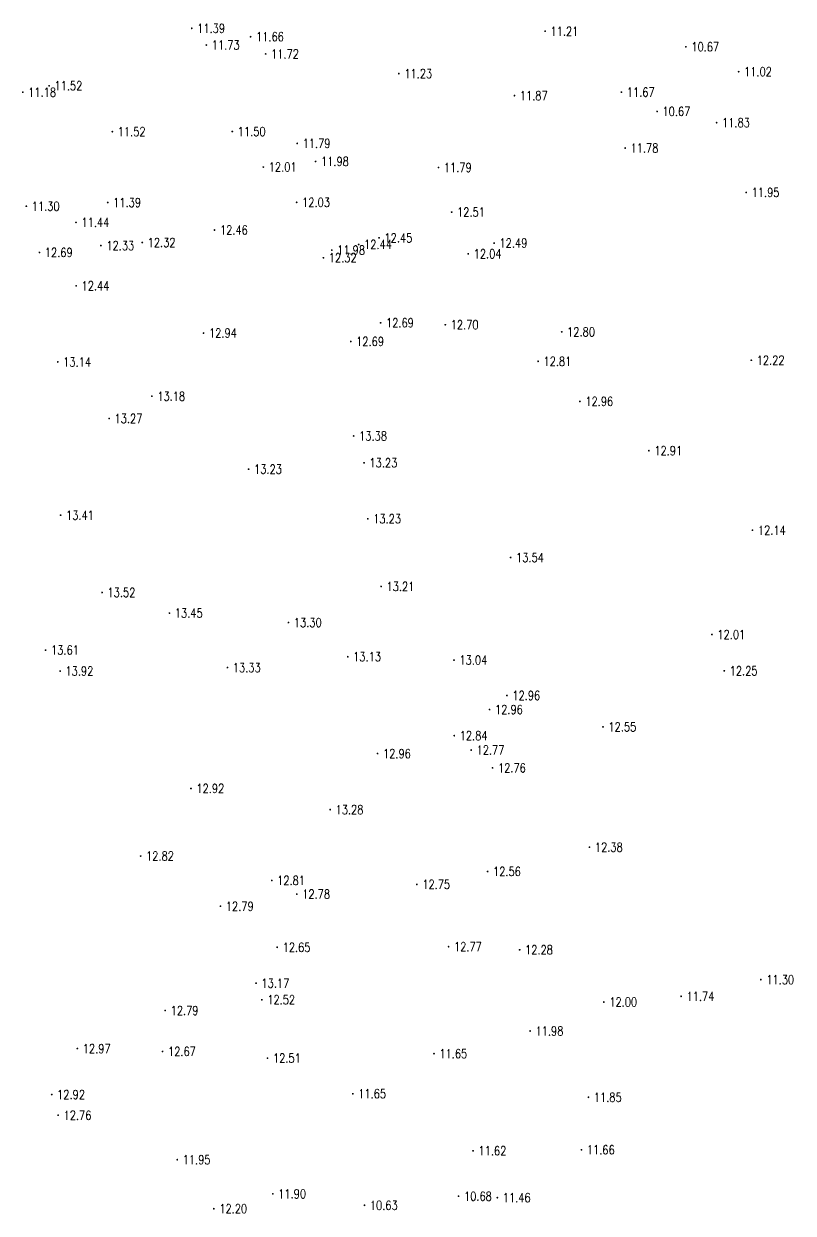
# Model space of a CAD drawing. Extents: x 476861 to 479475, y 2367369 to 2370541.
# Drawn here: x 477929.7 to 478015, y 2368896.9 to 2369028.6 of the extents above; entities that cross this region are included whole.
import ezdxf
from ezdxf.enums import TextEntityAlignment as Align

# ---------------------------------------------------------------- set-up
doc = ezdxf.new("R2010")
doc.units = 0
doc.header["$LTSCALE"] = 0.5
doc.layers.get('0').update_dxf_attribs({"linetype": 'CONTINUOUS'})
doc.layers.add('GCD', color=1, linetype='CONTINUOUS')
doc.styles.add('HZ', font='rs.shx', dxfattribs={"width": 0.8, "bigfont": 'hztxt.shx'})

# ---------------------------------------------------------------- blocks, each defined once
blk = doc.blocks.new('GC200')
at = {"linetype": 'Continuous', "const_width": 0.2, "flags": 128}
blk.add_lwpolyline([(-0.1, 0, 1), (0.1, 0, 1)], format="xyb", close=True, dxfattribs=at)

msp = doc.modelspace()

# ---------------------------------------------------------------- block references
at = {"layer": 'GCD', "linetype": 'Continuous'}
ref = msp.add_blockref('GC200', (477948.342, 2369028.097, 11.39), dxfattribs=dict(at, xscale=0.5, yscale=0.5, zscale=0.5))
ref.add_attrib('height', '11.39', dxfattribs={"linetype": 'Continuous', "height": 1, "style": 'HZ', "width": 0.8}).set_placement((477948.942, 2369028.097, 11.39), align=Align.MIDDLE_LEFT)
ref = msp.add_blockref('GC200', (477954.863, 2369027.165, 11.657), dxfattribs=dict(at, xscale=0.5, yscale=0.5, zscale=0.5))
ref.add_attrib('height', '11.66', dxfattribs={"linetype": 'Continuous', "height": 1, "style": 'HZ', "width": 0.8}).set_placement((477955.463, 2369027.165, 11.657), align=Align.MIDDLE_LEFT)
ref = msp.add_blockref('GC200', (477987.487, 2369027.773, 11.21), dxfattribs=dict(at, xscale=0.5, yscale=0.5, zscale=0.5))
ref.add_attrib('height', '11.21', dxfattribs={"linetype": 'Continuous', "height": 1, "style": 'HZ', "width": 0.8}).set_placement((477988.087, 2369027.773, 11.21), align=Align.MIDDLE_LEFT)
ref = msp.add_blockref('GC200', (477949.957, 2369026.242, 11.726), dxfattribs=dict(at, xscale=0.5, yscale=0.5, zscale=0.5))
ref.add_attrib('height', '11.73', dxfattribs={"linetype": 'Continuous', "height": 1, "style": 'HZ', "width": 0.8}).set_placement((477950.557, 2369026.242, 11.726), align=Align.MIDDLE_LEFT)
ref = msp.add_blockref('GC200', (478003.084, 2369026.047, 10.672), dxfattribs=dict(at, xscale=0.5, yscale=0.5, zscale=0.5))
ref.add_attrib('height', '10.67', dxfattribs={"linetype": 'Continuous', "height": 1, "style": 'HZ', "width": 0.8}).set_placement((478003.684, 2369026.047, 10.672), align=Align.MIDDLE_LEFT)
ref = msp.add_blockref('GC200', (477956.528, 2369025.258, 11.715), dxfattribs=dict(at, xscale=0.5, yscale=0.5, zscale=0.5))
ref.add_attrib('height', '11.72', dxfattribs={"linetype": 'Continuous', "height": 1, "style": 'HZ', "width": 0.8}).set_placement((477957.128, 2369025.258, 11.715), align=Align.MIDDLE_LEFT)
ref = msp.add_blockref('GC200', (477971.289, 2369023.078, 11.23), dxfattribs=dict(at, xscale=0.5, yscale=0.5, zscale=0.5))
ref.add_attrib('height', '11.23', dxfattribs={"linetype": 'Continuous', "height": 1, "style": 'HZ', "width": 0.8}).set_placement((477971.889, 2369023.078, 11.23), align=Align.MIDDLE_LEFT)
ref = msp.add_blockref('GC200', (478008.928, 2369023.289, 11.02), dxfattribs=dict(at, xscale=0.5, yscale=0.5, zscale=0.5))
ref.add_attrib('height', '11.02', dxfattribs={"linetype": 'Continuous', "height": 1, "style": 'HZ', "width": 0.8}).set_placement((478009.528, 2369023.289, 11.02), align=Align.MIDDLE_LEFT)
ref = msp.add_blockref('GC200', (477932.535, 2369021.735, 11.516), dxfattribs=dict(at, xscale=0.5, yscale=0.5, zscale=0.5))
ref.add_attrib('height', '11.52', dxfattribs={"linetype": 'Continuous', "height": 1, "style": 'HZ', "width": 0.8}).set_placement((477933.135, 2369021.735, 11.516), align=Align.MIDDLE_LEFT)
ref = msp.add_blockref('GC200', (477929.623, 2369021.018, 11.18), dxfattribs=dict(at, xscale=0.5, yscale=0.5, zscale=0.5))
ref.add_attrib('height', '11.18', dxfattribs={"linetype": 'Continuous', "height": 1, "style": 'HZ', "width": 0.8}).set_placement((477930.223, 2369021.018, 11.18), align=Align.MIDDLE_LEFT)
ref = msp.add_blockref('GC200', (477984.09, 2369020.64, 11.874), dxfattribs=dict(at, xscale=0.5, yscale=0.5, zscale=0.5))
ref.add_attrib('height', '11.87', dxfattribs={"linetype": 'Continuous', "height": 1, "style": 'HZ', "width": 0.8}).set_placement((477984.69, 2369020.64, 11.874), align=Align.MIDDLE_LEFT)
ref = msp.add_blockref('GC200', (477995.941, 2369021.023, 11.666), dxfattribs=dict(at, xscale=0.5, yscale=0.5, zscale=0.5))
ref.add_attrib('height', '11.67', dxfattribs={"linetype": 'Continuous', "height": 1, "style": 'HZ', "width": 0.8}).set_placement((477996.541, 2369021.023, 11.666), align=Align.MIDDLE_LEFT)
ref = msp.add_blockref('GC200', (477999.894, 2369018.891, 10.672), dxfattribs=dict(at, xscale=0.5, yscale=0.5, zscale=0.5))
ref.add_attrib('height', '10.67', dxfattribs={"linetype": 'Continuous', "height": 1, "style": 'HZ', "width": 0.8}).set_placement((478000.494, 2369018.891, 10.672), align=Align.MIDDLE_LEFT)
ref = msp.add_blockref('GC200', (478006.489, 2369017.651, 11.825), dxfattribs=dict(at, xscale=0.5, yscale=0.5, zscale=0.5))
ref.add_attrib('height', '11.83', dxfattribs={"linetype": 'Continuous', "height": 1, "style": 'HZ', "width": 0.8}).set_placement((478007.089, 2369017.651, 11.825), align=Align.MIDDLE_LEFT)
ref = msp.add_blockref('GC200', (477939.541, 2369016.651, 11.52), dxfattribs=dict(at, xscale=0.5, yscale=0.5, zscale=0.5))
ref.add_attrib('height', '11.52', dxfattribs={"linetype": 'Continuous', "height": 1, "style": 'HZ', "width": 0.8}).set_placement((477940.141, 2369016.651, 11.52), align=Align.MIDDLE_LEFT)
ref = msp.add_blockref('GC200', (477952.837, 2369016.666, 11.502), dxfattribs=dict(at, xscale=0.5, yscale=0.5, zscale=0.5))
ref.add_attrib('height', '11.50', dxfattribs={"linetype": 'Continuous', "height": 1, "style": 'HZ', "width": 0.8}).set_placement((477953.437, 2369016.666, 11.502), align=Align.MIDDLE_LEFT)
ref = msp.add_blockref('GC200', (477960.029, 2369015.354, 11.787), dxfattribs=dict(at, xscale=0.5, yscale=0.5, zscale=0.5))
ref.add_attrib('height', '11.79', dxfattribs={"linetype": 'Continuous', "height": 1, "style": 'HZ', "width": 0.8}).set_placement((477960.629, 2369015.354, 11.787), align=Align.MIDDLE_LEFT)
ref = msp.add_blockref('GC200', (477996.358, 2369014.834, 11.777), dxfattribs=dict(at, xscale=0.5, yscale=0.5, zscale=0.5))
ref.add_attrib('height', '11.78', dxfattribs={"linetype": 'Continuous', "height": 1, "style": 'HZ', "width": 0.8}).set_placement((477996.958, 2369014.834, 11.777), align=Align.MIDDLE_LEFT)
ref = msp.add_blockref('GC200', (477956.272, 2369012.73, 12.006), dxfattribs=dict(at, xscale=0.5, yscale=0.5, zscale=0.5))
ref.add_attrib('height', '12.01', dxfattribs={"linetype": 'Continuous', "height": 1, "style": 'HZ', "width": 0.8}).set_placement((477956.872, 2369012.73, 12.006), align=Align.MIDDLE_LEFT)
ref = msp.add_blockref('GC200', (477962.065, 2369013.353, 11.98), dxfattribs=dict(at, xscale=0.5, yscale=0.5, zscale=0.5))
ref.add_attrib('height', '11.98', dxfattribs={"linetype": 'Continuous', "height": 1, "style": 'HZ', "width": 0.8}).set_placement((477962.665, 2369013.353, 11.98), align=Align.MIDDLE_LEFT)
ref = msp.add_blockref('GC200', (477975.675, 2369012.681, 11.79), dxfattribs=dict(at, xscale=0.5, yscale=0.5, zscale=0.5))
ref.add_attrib('height', '11.79', dxfattribs={"linetype": 'Continuous', "height": 1, "style": 'HZ', "width": 0.8}).set_placement((477976.275, 2369012.681, 11.79), align=Align.MIDDLE_LEFT)
ref = msp.add_blockref('GC200', (478009.771, 2369009.921, 11.945), dxfattribs=dict(at, xscale=0.5, yscale=0.5, zscale=0.5))
ref.add_attrib('height', '11.95', dxfattribs={"linetype": 'Continuous', "height": 1, "style": 'HZ', "width": 0.8}).set_placement((478010.371, 2369009.921, 11.945), align=Align.MIDDLE_LEFT)
ref = msp.add_blockref('GC200', (477930.016, 2369008.392, 11.297), dxfattribs=dict(at, xscale=0.5, yscale=0.5, zscale=0.5))
ref.add_attrib('height', '11.30', dxfattribs={"linetype": 'Continuous', "height": 1, "style": 'HZ', "width": 0.8}).set_placement((477930.616, 2369008.392, 11.297), align=Align.MIDDLE_LEFT)
ref = msp.add_blockref('GC200', (477939.034, 2369008.802, 11.39), dxfattribs=dict(at, xscale=0.5, yscale=0.5, zscale=0.5))
ref.add_attrib('height', '11.39', dxfattribs={"linetype": 'Continuous', "height": 1, "style": 'HZ', "width": 0.8}).set_placement((477939.634, 2369008.802, 11.39), align=Align.MIDDLE_LEFT)
ref = msp.add_blockref('GC200', (477959.97, 2369008.821, 12.026), dxfattribs=dict(at, xscale=0.5, yscale=0.5, zscale=0.5))
ref.add_attrib('height', '12.03', dxfattribs={"linetype": 'Continuous', "height": 1, "style": 'HZ', "width": 0.8}).set_placement((477960.57, 2369008.821, 12.026), align=Align.MIDDLE_LEFT)
ref = msp.add_blockref('GC200', (477977.139, 2369007.742, 12.505), dxfattribs=dict(at, xscale=0.5, yscale=0.5, zscale=0.5))
ref.add_attrib('height', '12.51', dxfattribs={"linetype": 'Continuous', "height": 1, "style": 'HZ', "width": 0.8}).set_placement((477977.739, 2369007.742, 12.505), align=Align.MIDDLE_LEFT)
ref = msp.add_blockref('GC200', (477935.52, 2369006.601, 11.44), dxfattribs=dict(at, xscale=0.5, yscale=0.5, zscale=0.5))
ref.add_attrib('height', '11.44', dxfattribs={"linetype": 'Continuous', "height": 1, "style": 'HZ', "width": 0.8}).set_placement((477936.12, 2369006.601, 11.44), align=Align.MIDDLE_LEFT)
ref = msp.add_blockref('GC200', (477950.866, 2369005.758, 12.46), dxfattribs=dict(at, xscale=0.5, yscale=0.5, zscale=0.5))
ref.add_attrib('height', '12.46', dxfattribs={"linetype": 'Continuous', "height": 1, "style": 'HZ', "width": 0.8}).set_placement((477951.466, 2369005.758, 12.46), align=Align.MIDDLE_LEFT)
ref = msp.add_blockref('GC200', (477942.861, 2369004.371, 12.324), dxfattribs=dict(at, xscale=0.5, yscale=0.5, zscale=0.5))
ref.add_attrib('height', '12.32', dxfattribs={"linetype": 'Continuous', "height": 1, "style": 'HZ', "width": 0.8}).set_placement((477943.461, 2369004.371, 12.324), align=Align.MIDDLE_LEFT)
ref = msp.add_blockref('GC200', (477969.09, 2369004.887, 12.445), dxfattribs=dict(at, xscale=0.5, yscale=0.5, zscale=0.5))
ref.add_attrib('height', '12.45', dxfattribs={"linetype": 'Continuous', "height": 1, "style": 'HZ', "width": 0.8}).set_placement((477969.69, 2369004.887, 12.445), align=Align.MIDDLE_LEFT)
ref = msp.add_blockref('GC200', (477981.833, 2369004.314, 12.49), dxfattribs=dict(at, xscale=0.5, yscale=0.5, zscale=0.5))
ref.add_attrib('height', '12.49', dxfattribs={"linetype": 'Continuous', "height": 1, "style": 'HZ', "width": 0.8}).set_placement((477982.433, 2369004.314, 12.49), align=Align.MIDDLE_LEFT)
ref = msp.add_blockref('GC200', (477931.464, 2369003.272, 12.693), dxfattribs=dict(at, xscale=0.5, yscale=0.5, zscale=0.5))
ref.add_attrib('height', '12.69', dxfattribs={"linetype": 'Continuous', "height": 1, "style": 'HZ', "width": 0.8}).set_placement((477932.064, 2369003.272, 12.693), align=Align.MIDDLE_LEFT)
ref = msp.add_blockref('GC200', (477938.282, 2369004.031, 12.331), dxfattribs=dict(at, xscale=0.5, yscale=0.5, zscale=0.5))
ref.add_attrib('height', '12.33', dxfattribs={"linetype": 'Continuous', "height": 1, "style": 'HZ', "width": 0.8}).set_placement((477938.882, 2369004.031, 12.331), align=Align.MIDDLE_LEFT)
ref = msp.add_blockref('GC200', (477963.852, 2369003.535, 11.98), dxfattribs=dict(at, xscale=0.5, yscale=0.5, zscale=0.5))
ref.add_attrib('height', '11.98', dxfattribs={"linetype": 'Continuous', "height": 1, "style": 'HZ', "width": 0.8}).set_placement((477964.452, 2369003.535, 11.98), align=Align.MIDDLE_LEFT)
ref = msp.add_blockref('GC200', (477966.835, 2369004.159, 12.436), dxfattribs=dict(at, xscale=0.5, yscale=0.5, zscale=0.5))
ref.add_attrib('height', '12.44', dxfattribs={"linetype": 'Continuous', "height": 1, "style": 'HZ', "width": 0.8}).set_placement((477967.435, 2369004.159, 12.436), align=Align.MIDDLE_LEFT)
ref = msp.add_blockref('GC200', (477978.974, 2369003.122, 12.042), dxfattribs=dict(at, xscale=0.5, yscale=0.5, zscale=0.5))
ref.add_attrib('height', '12.04', dxfattribs={"linetype": 'Continuous', "height": 1, "style": 'HZ', "width": 0.8}).set_placement((477979.574, 2369003.122, 12.042), align=Align.MIDDLE_LEFT)
ref = msp.add_blockref('GC200', (477962.925, 2369002.686, 12.322), dxfattribs=dict(at, xscale=0.5, yscale=0.5, zscale=0.5))
ref.add_attrib('height', '12.32', dxfattribs={"linetype": 'Continuous', "height": 1, "style": 'HZ', "width": 0.8}).set_placement((477963.525, 2369002.686, 12.322), align=Align.MIDDLE_LEFT)
ref = msp.add_blockref('GC200', (477935.535, 2368999.577, 12.435), dxfattribs=dict(at, xscale=0.5, yscale=0.5, zscale=0.5))
ref.add_attrib('height', '12.44', dxfattribs={"linetype": 'Continuous', "height": 1, "style": 'HZ', "width": 0.8}).set_placement((477936.135, 2368999.577, 12.435), align=Align.MIDDLE_LEFT)
ref = msp.add_blockref('GC200', (477969.264, 2368995.482, 12.685), dxfattribs=dict(at, xscale=0.5, yscale=0.5, zscale=0.5))
ref.add_attrib('height', '12.69', dxfattribs={"linetype": 'Continuous', "height": 1, "style": 'HZ', "width": 0.8}).set_placement((477969.864, 2368995.482, 12.685), align=Align.MIDDLE_LEFT)
ref = msp.add_blockref('GC200', (477976.433, 2368995.266, 12.698), dxfattribs=dict(at, xscale=0.5, yscale=0.5, zscale=0.5))
ref.add_attrib('height', '12.70', dxfattribs={"linetype": 'Continuous', "height": 1, "style": 'HZ', "width": 0.8}).set_placement((477977.033, 2368995.266, 12.698), align=Align.MIDDLE_LEFT)
ref = msp.add_blockref('GC200', (477949.651, 2368994.349, 12.936), dxfattribs=dict(at, xscale=0.5, yscale=0.5, zscale=0.5))
ref.add_attrib('height', '12.94', dxfattribs={"linetype": 'Continuous', "height": 1, "style": 'HZ', "width": 0.8}).set_placement((477950.251, 2368994.349, 12.936), align=Align.MIDDLE_LEFT)
ref = msp.add_blockref('GC200', (477989.328, 2368994.476, 12.795), dxfattribs=dict(at, xscale=0.5, yscale=0.5, zscale=0.5))
ref.add_attrib('height', '12.80', dxfattribs={"linetype": 'Continuous', "height": 1, "style": 'HZ', "width": 0.8}).set_placement((477989.928, 2368994.476, 12.795), align=Align.MIDDLE_LEFT)
ref = msp.add_blockref('GC200', (477965.955, 2368993.414, 12.688), dxfattribs=dict(at, xscale=0.5, yscale=0.5, zscale=0.5))
ref.add_attrib('height', '12.69', dxfattribs={"linetype": 'Continuous', "height": 1, "style": 'HZ', "width": 0.8}).set_placement((477966.555, 2368993.414, 12.688), align=Align.MIDDLE_LEFT)
ref = msp.add_blockref('GC200', (477933.498, 2368991.148, 13.136), dxfattribs=dict(at, xscale=0.5, yscale=0.5, zscale=0.5))
ref.add_attrib('height', '13.14', dxfattribs={"linetype": 'Continuous', "height": 1, "style": 'HZ', "width": 0.8}).set_placement((477934.098, 2368991.148, 13.136), align=Align.MIDDLE_LEFT)
ref = msp.add_blockref('GC200', (477986.713, 2368991.213, 12.81), dxfattribs=dict(at, xscale=0.5, yscale=0.5, zscale=0.5))
ref.add_attrib('height', '12.81', dxfattribs={"linetype": 'Continuous', "height": 1, "style": 'HZ', "width": 0.8}).set_placement((477987.313, 2368991.213, 12.81), align=Align.MIDDLE_LEFT)
ref = msp.add_blockref('GC200', (478010.334, 2368991.336, 12.221), dxfattribs=dict(at, xscale=0.5, yscale=0.5, zscale=0.5))
ref.add_attrib('height', '12.22', dxfattribs={"linetype": 'Continuous', "height": 1, "style": 'HZ', "width": 0.8}).set_placement((478010.934, 2368991.336, 12.221), align=Align.MIDDLE_LEFT)
ref = msp.add_blockref('GC200', (477943.927, 2368987.349, 13.177), dxfattribs=dict(at, xscale=0.5, yscale=0.5, zscale=0.5))
ref.add_attrib('height', '13.18', dxfattribs={"linetype": 'Continuous', "height": 1, "style": 'HZ', "width": 0.8}).set_placement((477944.527, 2368987.349, 13.177), align=Align.MIDDLE_LEFT)
ref = msp.add_blockref('GC200', (477991.348, 2368986.78, 12.963), dxfattribs=dict(at, xscale=0.5, yscale=0.5, zscale=0.5))
ref.add_attrib('height', '12.96', dxfattribs={"linetype": 'Continuous', "height": 1, "style": 'HZ', "width": 0.8}).set_placement((477991.948, 2368986.78, 12.963), align=Align.MIDDLE_LEFT)
ref = msp.add_blockref('GC200', (477939.188, 2368984.885, 13.274), dxfattribs=dict(at, xscale=0.5, yscale=0.5, zscale=0.5))
ref.add_attrib('height', '13.27', dxfattribs={"linetype": 'Continuous', "height": 1, "style": 'HZ', "width": 0.8}).set_placement((477939.788, 2368984.885, 13.274), align=Align.MIDDLE_LEFT)
ref = msp.add_blockref('GC200', (477966.284, 2368982.952, 13.383), dxfattribs=dict(at, xscale=0.5, yscale=0.5, zscale=0.5))
ref.add_attrib('height', '13.38', dxfattribs={"linetype": 'Continuous', "height": 1, "style": 'HZ', "width": 0.8}).set_placement((477966.884, 2368982.952, 13.383), align=Align.MIDDLE_LEFT)
ref = msp.add_blockref('GC200', (477998.984, 2368981.322, 12.908), dxfattribs=dict(at, xscale=0.5, yscale=0.5, zscale=0.5))
ref.add_attrib('height', '12.91', dxfattribs={"linetype": 'Continuous', "height": 1, "style": 'HZ', "width": 0.8}).set_placement((477999.584, 2368981.322, 12.908), align=Align.MIDDLE_LEFT)
ref = msp.add_blockref('GC200', (477954.645, 2368979.273, 13.233), dxfattribs=dict(at, xscale=0.5, yscale=0.5, zscale=0.5))
ref.add_attrib('height', '13.23', dxfattribs={"linetype": 'Continuous', "height": 1, "style": 'HZ', "width": 0.8}).set_placement((477955.245, 2368979.273, 13.233), align=Align.MIDDLE_LEFT)
ref = msp.add_blockref('GC200', (477967.428, 2368979.977, 13.225), dxfattribs=dict(at, xscale=0.5, yscale=0.5, zscale=0.5))
ref.add_attrib('height', '13.23', dxfattribs={"linetype": 'Continuous', "height": 1, "style": 'HZ', "width": 0.8}).set_placement((477968.028, 2368979.977, 13.225), align=Align.MIDDLE_LEFT)
ref = msp.add_blockref('GC200', (477933.816, 2368974.173, 13.413), dxfattribs=dict(at, xscale=0.5, yscale=0.5, zscale=0.5))
ref.add_attrib('height', '13.41', dxfattribs={"linetype": 'Continuous', "height": 1, "style": 'HZ', "width": 0.8}).set_placement((477934.416, 2368974.173, 13.413), align=Align.MIDDLE_LEFT)
ref = msp.add_blockref('GC200', (477967.845, 2368973.779, 13.231), dxfattribs=dict(at, xscale=0.5, yscale=0.5, zscale=0.5))
ref.add_attrib('height', '13.23', dxfattribs={"linetype": 'Continuous', "height": 1, "style": 'HZ', "width": 0.8}).set_placement((477968.445, 2368973.779, 13.231), align=Align.MIDDLE_LEFT)
ref = msp.add_blockref('GC200', (478010.463, 2368972.511, 12.137), dxfattribs=dict(at, xscale=0.5, yscale=0.5, zscale=0.5))
ref.add_attrib('height', '12.14', dxfattribs={"linetype": 'Continuous', "height": 1, "style": 'HZ', "width": 0.8}).set_placement((478011.063, 2368972.511, 12.137), align=Align.MIDDLE_LEFT)
ref = msp.add_blockref('GC200', (477983.67, 2368969.487, 13.538), dxfattribs=dict(at, xscale=0.5, yscale=0.5, zscale=0.5))
ref.add_attrib('height', '13.54', dxfattribs={"linetype": 'Continuous', "height": 1, "style": 'HZ', "width": 0.8}).set_placement((477984.27, 2368969.487, 13.538), align=Align.MIDDLE_LEFT)
ref = msp.add_blockref('GC200', (477969.322, 2368966.283, 13.212), dxfattribs=dict(at, xscale=0.5, yscale=0.5, zscale=0.5))
ref.add_attrib('height', '13.21', dxfattribs={"linetype": 'Continuous', "height": 1, "style": 'HZ', "width": 0.8}).set_placement((477969.922, 2368966.283, 13.212), align=Align.MIDDLE_LEFT)
ref = msp.add_blockref('GC200', (477938.409, 2368965.614, 13.517), dxfattribs=dict(at, xscale=0.5, yscale=0.5, zscale=0.5))
ref.add_attrib('height', '13.52', dxfattribs={"linetype": 'Continuous', "height": 1, "style": 'HZ', "width": 0.8}).set_placement((477939.009, 2368965.614, 13.517), align=Align.MIDDLE_LEFT)
ref = msp.add_blockref('GC200', (477945.866, 2368963.33, 13.449), dxfattribs=dict(at, xscale=0.5, yscale=0.5, zscale=0.5))
ref.add_attrib('height', '13.45', dxfattribs={"linetype": 'Continuous', "height": 1, "style": 'HZ', "width": 0.8}).set_placement((477946.466, 2368963.33, 13.449), align=Align.MIDDLE_LEFT)
ref = msp.add_blockref('GC200', (477959.055, 2368962.288, 13.299), dxfattribs=dict(at, xscale=0.5, yscale=0.5, zscale=0.5))
ref.add_attrib('height', '13.30', dxfattribs={"linetype": 'Continuous', "height": 1, "style": 'HZ', "width": 0.8}).set_placement((477959.655, 2368962.288, 13.299), align=Align.MIDDLE_LEFT)
ref = msp.add_blockref('GC200', (478005.976, 2368960.961, 12.006), dxfattribs=dict(at, xscale=0.5, yscale=0.5, zscale=0.5))
ref.add_attrib('height', '12.01', dxfattribs={"linetype": 'Continuous', "height": 1, "style": 'HZ', "width": 0.8}).set_placement((478006.576, 2368960.961, 12.006), align=Align.MIDDLE_LEFT)
ref = msp.add_blockref('GC200', (477932.153, 2368959.238, 13.607), dxfattribs=dict(at, xscale=0.5, yscale=0.5, zscale=0.5))
ref.add_attrib('height', '13.61', dxfattribs={"linetype": 'Continuous', "height": 1, "style": 'HZ', "width": 0.8}).set_placement((477932.753, 2368959.238, 13.607), align=Align.MIDDLE_LEFT)
ref = msp.add_blockref('GC200', (477965.622, 2368958.502, 13.13), dxfattribs=dict(at, xscale=0.5, yscale=0.5, zscale=0.5))
ref.add_attrib('height', '13.13', dxfattribs={"linetype": 'Continuous', "height": 1, "style": 'HZ', "width": 0.8}).set_placement((477966.222, 2368958.502, 13.13), align=Align.MIDDLE_LEFT)
ref = msp.add_blockref('GC200', (477933.755, 2368956.916, 13.92), dxfattribs=dict(at, xscale=0.5, yscale=0.5, zscale=0.5))
ref.add_attrib('height', '13.92', dxfattribs={"linetype": 'Continuous', "height": 1, "style": 'HZ', "width": 0.8}).set_placement((477934.355, 2368956.916, 13.92), align=Align.MIDDLE_LEFT)
ref = msp.add_blockref('GC200', (477952.292, 2368957.299, 13.331), dxfattribs=dict(at, xscale=0.5, yscale=0.5, zscale=0.5))
ref.add_attrib('height', '13.33', dxfattribs={"linetype": 'Continuous', "height": 1, "style": 'HZ', "width": 0.8}).set_placement((477952.892, 2368957.299, 13.331), align=Align.MIDDLE_LEFT)
ref = msp.add_blockref('GC200', (477977.395, 2368958.128, 13.037), dxfattribs=dict(at, xscale=0.5, yscale=0.5, zscale=0.5))
ref.add_attrib('height', '13.04', dxfattribs={"linetype": 'Continuous', "height": 1, "style": 'HZ', "width": 0.8}).set_placement((477977.995, 2368958.128, 13.037), align=Align.MIDDLE_LEFT)
ref = msp.add_blockref('GC200', (478007.338, 2368956.939, 12.245), dxfattribs=dict(at, xscale=0.5, yscale=0.5, zscale=0.5))
ref.add_attrib('height', '12.25', dxfattribs={"linetype": 'Continuous', "height": 1, "style": 'HZ', "width": 0.8}).set_placement((478007.938, 2368956.939, 12.245), align=Align.MIDDLE_LEFT)
ref = msp.add_blockref('GC200', (477983.263, 2368954.209, 12.955), dxfattribs=dict(at, xscale=0.5, yscale=0.5, zscale=0.5))
ref.add_attrib('height', '12.96', dxfattribs={"linetype": 'Continuous', "height": 1, "style": 'HZ', "width": 0.8}).set_placement((477983.863, 2368954.209, 12.955), align=Align.MIDDLE_LEFT)
ref = msp.add_blockref('GC200', (477981.338, 2368952.652, 12.962), dxfattribs=dict(at, xscale=0.5, yscale=0.5, zscale=0.5))
ref.add_attrib('height', '12.96', dxfattribs={"linetype": 'Continuous', "height": 1, "style": 'HZ', "width": 0.8}).set_placement((477981.938, 2368952.652, 12.962), align=Align.MIDDLE_LEFT)
ref = msp.add_blockref('GC200', (477993.902, 2368950.734, 12.548), dxfattribs=dict(at, xscale=0.5, yscale=0.5, zscale=0.5))
ref.add_attrib('height', '12.55', dxfattribs={"linetype": 'Continuous', "height": 1, "style": 'HZ', "width": 0.8}).set_placement((477994.502, 2368950.734, 12.548), align=Align.MIDDLE_LEFT)
ref = msp.add_blockref('GC200', (477977.422, 2368949.761, 12.839), dxfattribs=dict(at, xscale=0.5, yscale=0.5, zscale=0.5))
ref.add_attrib('height', '12.84', dxfattribs={"linetype": 'Continuous', "height": 1, "style": 'HZ', "width": 0.8}).set_placement((477978.022, 2368949.761, 12.839), align=Align.MIDDLE_LEFT)
ref = msp.add_blockref('GC200', (477968.931, 2368947.774, 12.961), dxfattribs=dict(at, xscale=0.5, yscale=0.5, zscale=0.5))
ref.add_attrib('height', '12.96', dxfattribs={"linetype": 'Continuous', "height": 1, "style": 'HZ', "width": 0.8}).set_placement((477969.531, 2368947.774, 12.961), align=Align.MIDDLE_LEFT)
ref = msp.add_blockref('GC200', (477979.298, 2368948.165, 12.771), dxfattribs=dict(at, xscale=0.5, yscale=0.5, zscale=0.5))
ref.add_attrib('height', '12.77', dxfattribs={"linetype": 'Continuous', "height": 1, "style": 'HZ', "width": 0.8}).set_placement((477979.898, 2368948.165, 12.771), align=Align.MIDDLE_LEFT)
ref = msp.add_blockref('GC200', (477981.67, 2368946.188, 12.756), dxfattribs=dict(at, xscale=0.5, yscale=0.5, zscale=0.5))
ref.add_attrib('height', '12.76', dxfattribs={"linetype": 'Continuous', "height": 1, "style": 'HZ', "width": 0.8}).set_placement((477982.27, 2368946.188, 12.756), align=Align.MIDDLE_LEFT)
ref = msp.add_blockref('GC200', (477948.257, 2368943.912, 12.922), dxfattribs=dict(at, xscale=0.5, yscale=0.5, zscale=0.5))
ref.add_attrib('height', '12.92', dxfattribs={"linetype": 'Continuous', "height": 1, "style": 'HZ', "width": 0.8}).set_placement((477948.857, 2368943.912, 12.922), align=Align.MIDDLE_LEFT)
ref = msp.add_blockref('GC200', (477963.674, 2368941.569, 13.277), dxfattribs=dict(at, xscale=0.5, yscale=0.5, zscale=0.5))
ref.add_attrib('height', '13.28', dxfattribs={"linetype": 'Continuous', "height": 1, "style": 'HZ', "width": 0.8}).set_placement((477964.274, 2368941.569, 13.277), align=Align.MIDDLE_LEFT)
ref = msp.add_blockref('GC200', (477992.404, 2368937.407, 12.381), dxfattribs=dict(at, xscale=0.5, yscale=0.5, zscale=0.5))
ref.add_attrib('height', '12.38', dxfattribs={"linetype": 'Continuous', "height": 1, "style": 'HZ', "width": 0.8}).set_placement((477993.004, 2368937.407, 12.381), align=Align.MIDDLE_LEFT)
ref = msp.add_blockref('GC200', (477942.681, 2368936.426, 12.821), dxfattribs=dict(at, xscale=0.5, yscale=0.5, zscale=0.5))
ref.add_attrib('height', '12.82', dxfattribs={"linetype": 'Continuous', "height": 1, "style": 'HZ', "width": 0.8}).set_placement((477943.281, 2368936.426, 12.821), align=Align.MIDDLE_LEFT)
ref = msp.add_blockref('GC200', (477981.121, 2368934.719, 12.562), dxfattribs=dict(at, xscale=0.5, yscale=0.5, zscale=0.5))
ref.add_attrib('height', '12.56', dxfattribs={"linetype": 'Continuous', "height": 1, "style": 'HZ', "width": 0.8}).set_placement((477981.721, 2368934.719, 12.562), align=Align.MIDDLE_LEFT)
ref = msp.add_blockref('GC200', (477957.207, 2368933.722, 12.812), dxfattribs=dict(at, xscale=0.5, yscale=0.5, zscale=0.5))
ref.add_attrib('height', '12.81', dxfattribs={"linetype": 'Continuous', "height": 1, "style": 'HZ', "width": 0.8}).set_placement((477957.807, 2368933.722, 12.812), align=Align.MIDDLE_LEFT)
ref = msp.add_blockref('GC200', (477973.28, 2368933.287, 12.75), dxfattribs=dict(at, xscale=0.5, yscale=0.5, zscale=0.5))
ref.add_attrib('height', '12.75', dxfattribs={"linetype": 'Continuous', "height": 1, "style": 'HZ', "width": 0.8}).set_placement((477973.88, 2368933.287, 12.75), align=Align.MIDDLE_LEFT)
ref = msp.add_blockref('GC200', (477959.978, 2368932.215, 12.778), dxfattribs=dict(at, xscale=0.5, yscale=0.5, zscale=0.5))
ref.add_attrib('height', '12.78', dxfattribs={"linetype": 'Continuous', "height": 1, "style": 'HZ', "width": 0.8}).set_placement((477960.578, 2368932.215, 12.778), align=Align.MIDDLE_LEFT)
ref = msp.add_blockref('GC200', (477951.517, 2368930.867, 12.789), dxfattribs=dict(at, xscale=0.5, yscale=0.5, zscale=0.5))
ref.add_attrib('height', '12.79', dxfattribs={"linetype": 'Continuous', "height": 1, "style": 'HZ', "width": 0.8}).set_placement((477952.117, 2368930.867, 12.789), align=Align.MIDDLE_LEFT)
ref = msp.add_blockref('GC200', (477957.807, 2368926.322, 12.65), dxfattribs=dict(at, xscale=0.5, yscale=0.5, zscale=0.5))
ref.add_attrib('height', '12.65', dxfattribs={"linetype": 'Continuous', "height": 1, "style": 'HZ', "width": 0.8}).set_placement((477958.407, 2368926.322, 12.65), align=Align.MIDDLE_LEFT)
ref = msp.add_blockref('GC200', (477976.798, 2368926.39, 12.774), dxfattribs=dict(at, xscale=0.5, yscale=0.5, zscale=0.5))
ref.add_attrib('height', '12.77', dxfattribs={"linetype": 'Continuous', "height": 1, "style": 'HZ', "width": 0.8}).set_placement((477977.398, 2368926.39, 12.774), align=Align.MIDDLE_LEFT)
ref = msp.add_blockref('GC200', (477984.669, 2368926.043, 12.278), dxfattribs=dict(at, xscale=0.5, yscale=0.5, zscale=0.5))
ref.add_attrib('height', '12.28', dxfattribs={"linetype": 'Continuous', "height": 1, "style": 'HZ', "width": 0.8}).set_placement((477985.269, 2368926.043, 12.278), align=Align.MIDDLE_LEFT)
ref = msp.add_blockref('GC200', (478011.393, 2368922.74, 11.296), dxfattribs=dict(at, xscale=0.5, yscale=0.5, zscale=0.5))
ref.add_attrib('height', '11.30', dxfattribs={"linetype": 'Continuous', "height": 1, "style": 'HZ', "width": 0.8}).set_placement((478011.993, 2368922.74, 11.296), align=Align.MIDDLE_LEFT)
ref = msp.add_blockref('GC200', (477955.463, 2368922.347, 13.173), dxfattribs=dict(at, xscale=0.5, yscale=0.5, zscale=0.5))
ref.add_attrib('height', '13.17', dxfattribs={"linetype": 'Continuous', "height": 1, "style": 'HZ', "width": 0.8}).set_placement((477956.063, 2368922.347, 13.173), align=Align.MIDDLE_LEFT)
ref = msp.add_blockref('GC200', (477956.108, 2368920.514, 12.524), dxfattribs=dict(at, xscale=0.5, yscale=0.5, zscale=0.5))
ref.add_attrib('height', '12.52', dxfattribs={"linetype": 'Continuous', "height": 1, "style": 'HZ', "width": 0.8}).set_placement((477956.708, 2368920.514, 12.524), align=Align.MIDDLE_LEFT)
ref = msp.add_blockref('GC200', (477993.997, 2368920.258, 11.996), dxfattribs=dict(at, xscale=0.5, yscale=0.5, zscale=0.5))
ref.add_attrib('height', '12.00', dxfattribs={"linetype": 'Continuous', "height": 1, "style": 'HZ', "width": 0.8}).set_placement((477994.597, 2368920.258, 11.996), align=Align.MIDDLE_LEFT)
ref = msp.add_blockref('GC200', (478002.558, 2368920.892, 11.736), dxfattribs=dict(at, xscale=0.5, yscale=0.5, zscale=0.5))
ref.add_attrib('height', '11.74', dxfattribs={"linetype": 'Continuous', "height": 1, "style": 'HZ', "width": 0.8}).set_placement((478003.158, 2368920.892, 11.736), align=Align.MIDDLE_LEFT)
ref = msp.add_blockref('GC200', (477945.399, 2368919.319, 12.79), dxfattribs=dict(at, xscale=0.5, yscale=0.5, zscale=0.5))
ref.add_attrib('height', '12.79', dxfattribs={"linetype": 'Continuous', "height": 1, "style": 'HZ', "width": 0.8}).set_placement((477945.999, 2368919.319, 12.79), align=Align.MIDDLE_LEFT)
ref = msp.add_blockref('GC200', (477985.828, 2368917.053, 11.982), dxfattribs=dict(at, xscale=0.5, yscale=0.5, zscale=0.5))
ref.add_attrib('height', '11.98', dxfattribs={"linetype": 'Continuous', "height": 1, "style": 'HZ', "width": 0.8}).set_placement((477986.428, 2368917.053, 11.982), align=Align.MIDDLE_LEFT)
ref = msp.add_blockref('GC200', (477935.668, 2368915.104, 12.966), dxfattribs=dict(at, xscale=0.5, yscale=0.5, zscale=0.5))
ref.add_attrib('height', '12.97', dxfattribs={"linetype": 'Continuous', "height": 1, "style": 'HZ', "width": 0.8}).set_placement((477936.268, 2368915.104, 12.966), align=Align.MIDDLE_LEFT)
ref = msp.add_blockref('GC200', (477945.11, 2368914.785, 12.674), dxfattribs=dict(at, xscale=0.5, yscale=0.5, zscale=0.5))
ref.add_attrib('height', '12.67', dxfattribs={"linetype": 'Continuous', "height": 1, "style": 'HZ', "width": 0.8}).set_placement((477945.71, 2368914.785, 12.674), align=Align.MIDDLE_LEFT)
ref = msp.add_blockref('GC200', (477956.736, 2368914.046, 12.513), dxfattribs=dict(at, xscale=0.5, yscale=0.5, zscale=0.5))
ref.add_attrib('height', '12.51', dxfattribs={"linetype": 'Continuous', "height": 1, "style": 'HZ', "width": 0.8}).set_placement((477957.336, 2368914.046, 12.513), align=Align.MIDDLE_LEFT)
ref = msp.add_blockref('GC200', (477975.174, 2368914.541, 11.651), dxfattribs=dict(at, xscale=0.5, yscale=0.5, zscale=0.5))
ref.add_attrib('height', '11.65', dxfattribs={"linetype": 'Continuous', "height": 1, "style": 'HZ', "width": 0.8}).set_placement((477975.774, 2368914.541, 11.651), align=Align.MIDDLE_LEFT)
ref = msp.add_blockref('GC200', (477932.829, 2368910.014, 12.917), dxfattribs=dict(at, xscale=0.5, yscale=0.5, zscale=0.5))
ref.add_attrib('height', '12.92', dxfattribs={"linetype": 'Continuous', "height": 1, "style": 'HZ', "width": 0.8}).set_placement((477933.429, 2368910.014, 12.917), align=Align.MIDDLE_LEFT)
ref = msp.add_blockref('GC200', (477966.187, 2368910.104, 11.651), dxfattribs=dict(at, xscale=0.5, yscale=0.5, zscale=0.5))
ref.add_attrib('height', '11.65', dxfattribs={"linetype": 'Continuous', "height": 1, "style": 'HZ', "width": 0.8}).set_placement((477966.787, 2368910.104, 11.651), align=Align.MIDDLE_LEFT)
ref = msp.add_blockref('GC200', (477992.288, 2368909.712, 11.85), dxfattribs=dict(at, xscale=0.5, yscale=0.5, zscale=0.5))
ref.add_attrib('height', '11.85', dxfattribs={"linetype": 'Continuous', "height": 1, "style": 'HZ', "width": 0.8}).set_placement((477992.888, 2368909.712, 11.85), align=Align.MIDDLE_LEFT)
ref = msp.add_blockref('GC200', (477933.539, 2368907.722, 12.757), dxfattribs=dict(at, xscale=0.5, yscale=0.5, zscale=0.5))
ref.add_attrib('height', '12.76', dxfattribs={"linetype": 'Continuous', "height": 1, "style": 'HZ', "width": 0.8}).set_placement((477934.139, 2368907.722, 12.757), align=Align.MIDDLE_LEFT)
ref = msp.add_blockref('GC200', (477979.505, 2368903.786, 11.623), dxfattribs=dict(at, xscale=0.5, yscale=0.5, zscale=0.5))
ref.add_attrib('height', '11.62', dxfattribs={"linetype": 'Continuous', "height": 1, "style": 'HZ', "width": 0.8}).set_placement((477980.105, 2368903.786, 11.623), align=Align.MIDDLE_LEFT)
ref = msp.add_blockref('GC200', (477991.514, 2368903.897, 11.662), dxfattribs=dict(at, xscale=0.5, yscale=0.5, zscale=0.5))
ref.add_attrib('height', '11.66', dxfattribs={"linetype": 'Continuous', "height": 1, "style": 'HZ', "width": 0.8}).set_placement((477992.114, 2368903.897, 11.662), align=Align.MIDDLE_LEFT)
ref = msp.add_blockref('GC200', (477946.737, 2368902.799, 11.946), dxfattribs=dict(at, xscale=0.5, yscale=0.5, zscale=0.5))
ref.add_attrib('height', '11.95', dxfattribs={"linetype": 'Continuous', "height": 1, "style": 'HZ', "width": 0.8}).set_placement((477947.337, 2368902.799, 11.946), align=Align.MIDDLE_LEFT)
ref = msp.add_blockref('GC200', (477957.323, 2368899.016, 11.902), dxfattribs=dict(at, xscale=0.5, yscale=0.5, zscale=0.5))
ref.add_attrib('height', '11.90', dxfattribs={"linetype": 'Continuous', "height": 1, "style": 'HZ', "width": 0.8}).set_placement((477957.923, 2368899.016, 11.902), align=Align.MIDDLE_LEFT)
ref = msp.add_blockref('GC200', (477967.474, 2368897.75, 10.626), dxfattribs=dict(at, xscale=0.5, yscale=0.5, zscale=0.5))
ref.add_attrib('height', '10.63', dxfattribs={"linetype": 'Continuous', "height": 1, "style": 'HZ', "width": 0.8}).set_placement((477968.074, 2368897.75, 10.626), align=Align.MIDDLE_LEFT)
ref = msp.add_blockref('GC200', (477977.903, 2368898.753, 10.677), dxfattribs=dict(at, xscale=0.5, yscale=0.5, zscale=0.5))
ref.add_attrib('height', '10.68', dxfattribs={"linetype": 'Continuous', "height": 1, "style": 'HZ', "width": 0.8}).set_placement((477978.503, 2368898.753, 10.677), align=Align.MIDDLE_LEFT)
ref = msp.add_blockref('GC200', (477982.196, 2368898.599, 11.458), dxfattribs=dict(at, xscale=0.5, yscale=0.5, zscale=0.5))
ref.add_attrib('height', '11.46', dxfattribs={"linetype": 'Continuous', "height": 1, "style": 'HZ', "width": 0.8}).set_placement((477982.796, 2368898.599, 11.458), align=Align.MIDDLE_LEFT)
ref = msp.add_blockref('GC200', (477950.794, 2368897.373, 12.203), dxfattribs=dict(at, xscale=0.5, yscale=0.5, zscale=0.5))
ref.add_attrib('height', '12.20', dxfattribs={"linetype": 'Continuous', "height": 1, "style": 'HZ', "width": 0.8}).set_placement((477951.394, 2368897.373, 12.203), align=Align.MIDDLE_LEFT)

doc.saveas('drawing.dxf')
